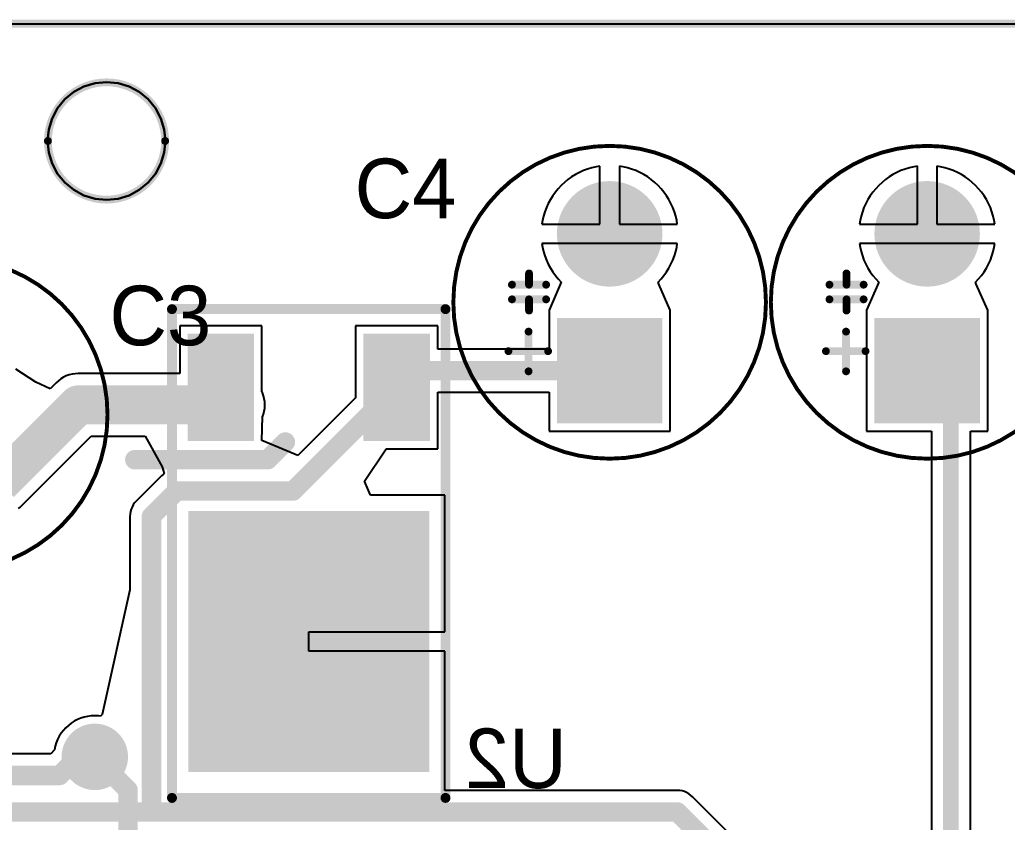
# Model space of a CAD drawing. Header units: millimetres. Extents: x 40 to 140, y 50 to 127.
# Drawn here: x 77.78 to 103.05, y 100.58 to 121.1 of the extents above; entities that cross this region are included whole.
import ezdxf

# ---------------------------------------------------------------- set-up
doc = ezdxf.new("R2010")
doc.units = ezdxf.units.MM
for name, color, linetype in [('BottomLayer', 5, 'Continuous'), ('BottomOverlay', 54, 'Continuous'), ('BottomPaste', 16, 'Continuous'), ('BottomSolder', 6, 'Continuous'), ('MultiLayer', 9, 'Continuous'), ('TopLayer', 1, 'Continuous'), ('TopOverlay', 2, 'Continuous'), ('TopSolder', 216, 'Continuous')]:
    doc.layers.add(name, color=color, linetype=linetype)

msp = doc.modelspace()

# ---------------------------------------------------------------- linework, layer by layer
at = {"layer": 'BottomLayer'}
for p, q in [((40, 121), (140, 121)), ((79.423, 119.393), (79.163, 119.253)), ((79.706, 119.478), (79.423, 119.393)), ((80, 119.507), (79.706, 119.478)), ((80.294, 119.478), (80, 119.507)), ((80.577, 119.393), (80.294, 119.478)), ((80.837, 119.253), (80.577, 119.393)), ((78.934, 119.066), (78.747, 118.837)), ((79.163, 119.253), (78.934, 119.066)), ((81.066, 119.066), (80.837, 119.253)), ((81.253, 118.837), (81.066, 119.066)), ((78.747, 118.837), (78.607, 118.577)), ((81.393, 118.577), (81.253, 118.837)), ((78.607, 118.577), (78.522, 118.294)), ((81.478, 118.294), (81.393, 118.577)), ((78.522, 118.294), (78.493, 118)), ((81.507, 118), (81.478, 118.294)), ((78.493, 118), (78.522, 117.706)), ((81.478, 117.706), (81.507, 118)), ((78.522, 117.706), (78.607, 117.423)), ((81.393, 117.423), (81.478, 117.706)), ((78.607, 117.423), (78.747, 117.163)), ((81.253, 117.163), (81.393, 117.423)), ((92.312, 117.283), (92.205, 117.243)), ((92.422, 117.316), (92.312, 117.283)), ((92.533, 117.342), (92.422, 117.316)), ((92.625, 117.357), (92.533, 117.342)), ((92.625, 115.875), (92.625, 117.357)), ((93.217, 117.342), (93.125, 117.357)), ((93.125, 117.357), (93.125, 115.875)), ((93.328, 117.316), (93.217, 117.342)), ((93.438, 117.283), (93.328, 117.316)), ((93.545, 117.243), (93.438, 117.283)), ((100.437, 117.283), (100.33, 117.243)), ((100.547, 117.316), (100.437, 117.283)), ((100.658, 117.342), (100.547, 117.316)), ((100.75, 117.357), (100.658, 117.342)), ((100.75, 115.875), (100.75, 117.357)), ((101.342, 117.342), (101.25, 117.357)), ((101.25, 117.357), (101.25, 115.875)), ((101.453, 117.316), (101.342, 117.342)), ((101.563, 117.283), (101.453, 117.316)), ((101.67, 117.243), (101.563, 117.283)), ((78.747, 117.163), (78.934, 116.934)), ((81.066, 116.934), (81.253, 117.163)), ((91.809, 117.014), (91.721, 116.941)), ((91.902, 117.081), (91.809, 117.014)), ((92, 117.141), (91.902, 117.081)), ((92.101, 117.195), (92, 117.141)), ((92.205, 117.243), (92.101, 117.195)), ((93.649, 117.195), (93.545, 117.243)), ((93.75, 117.141), (93.649, 117.195)), ((93.848, 117.081), (93.75, 117.141)), ((93.941, 117.014), (93.848, 117.081)), ((94.029, 116.941), (93.941, 117.014)), ((99.934, 117.014), (99.846, 116.941)), ((100.027, 117.081), (99.934, 117.014)), ((100.125, 117.141), (100.027, 117.081)), ((100.226, 117.195), (100.125, 117.141)), ((100.33, 117.243), (100.226, 117.195)), ((101.774, 117.195), (101.67, 117.243)), ((101.875, 117.141), (101.774, 117.195)), ((101.973, 117.081), (101.875, 117.141)), ((102.066, 117.014), (101.973, 117.081)), ((102.154, 116.941), (102.066, 117.014)), ((78.934, 116.934), (79.163, 116.747)), ((80.837, 116.747), (81.066, 116.934)), ((91.559, 116.779), (91.486, 116.691)), ((91.637, 116.863), (91.559, 116.779)), ((91.721, 116.941), (91.637, 116.863)), ((94.113, 116.863), (94.029, 116.941)), ((94.191, 116.779), (94.113, 116.863)), ((94.264, 116.691), (94.191, 116.779)), ((99.684, 116.779), (99.611, 116.691)), ((99.762, 116.863), (99.684, 116.779)), ((99.846, 116.941), (99.762, 116.863)), ((102.238, 116.863), (102.154, 116.941)), ((102.316, 116.779), (102.238, 116.863)), ((102.389, 116.691), (102.316, 116.779)), ((79.163, 116.747), (79.423, 116.607)), ((79.423, 116.607), (79.706, 116.522)), ((79.706, 116.522), (80, 116.493)), ((80, 116.493), (80.294, 116.522)), ((80.294, 116.522), (80.577, 116.607)), ((80.577, 116.607), (80.837, 116.747)), ((91.359, 116.5), (91.305, 116.399)), ((91.419, 116.598), (91.359, 116.5)), ((91.486, 116.691), (91.419, 116.598)), ((94.331, 116.598), (94.264, 116.691)), ((94.391, 116.5), (94.331, 116.598)), ((94.445, 116.399), (94.391, 116.5)), ((99.484, 116.5), (99.43, 116.399)), ((99.544, 116.598), (99.484, 116.5)), ((99.611, 116.691), (99.544, 116.598)), ((102.456, 116.598), (102.389, 116.691)), ((102.516, 116.5), (102.456, 116.598)), ((102.57, 116.399), (102.516, 116.5)), ((91.257, 116.295), (91.217, 116.188)), ((91.305, 116.399), (91.257, 116.295)), ((94.493, 116.295), (94.445, 116.399)), ((94.533, 116.188), (94.493, 116.295)), ((99.382, 116.295), (99.342, 116.188)), ((99.43, 116.399), (99.382, 116.295)), ((102.618, 116.295), (102.57, 116.399)), ((102.658, 116.188), (102.618, 116.295)), ((91.184, 116.078), (91.158, 115.967)), ((91.217, 116.188), (91.184, 116.078)), ((94.566, 116.078), (94.533, 116.188)), ((94.592, 115.967), (94.566, 116.078)), ((99.309, 116.078), (99.283, 115.967)), ((99.342, 116.188), (99.309, 116.078)), ((102.691, 116.078), (102.658, 116.188)), ((102.717, 115.967), (102.691, 116.078)), ((91.158, 115.967), (91.143, 115.875)), ((91.143, 115.875), (92.625, 115.875)), ((93.125, 115.875), (94.607, 115.875)), ((94.607, 115.875), (94.592, 115.967)), ((99.283, 115.967), (99.268, 115.875)), ((99.268, 115.875), (100.75, 115.875)), ((101.25, 115.875), (102.732, 115.875)), ((102.732, 115.875), (102.717, 115.967)), ((94.607, 115.375), (91.143, 115.375)), ((91.143, 115.375), (91.158, 115.283)), ((91.158, 115.283), (91.184, 115.172)), ((94.566, 115.172), (94.592, 115.283)), ((94.592, 115.283), (94.607, 115.375)), ((102.732, 115.375), (99.268, 115.375)), ((99.268, 115.375), (99.283, 115.283)), ((99.283, 115.283), (99.309, 115.172)), ((102.691, 115.172), (102.717, 115.283)), ((102.717, 115.283), (102.732, 115.375)), ((91.184, 115.172), (91.217, 115.062)), ((91.217, 115.062), (91.257, 114.955)), ((94.493, 114.955), (94.533, 115.062)), ((94.533, 115.062), (94.566, 115.172)), ((99.309, 115.172), (99.342, 115.062)), ((99.342, 115.062), (99.382, 114.955)), ((102.618, 114.955), (102.658, 115.062)), ((102.658, 115.062), (102.691, 115.172)), ((91.257, 114.955), (91.305, 114.851)), ((91.305, 114.851), (91.359, 114.75)), ((91.359, 114.75), (91.419, 114.652)), ((94.331, 114.652), (94.391, 114.75)), ((94.391, 114.75), (94.445, 114.851)), ((94.445, 114.851), (94.493, 114.955)), ((99.382, 114.955), (99.43, 114.851)), ((99.43, 114.851), (99.484, 114.75)), ((99.484, 114.75), (99.544, 114.652)), ((102.456, 114.652), (102.516, 114.75)), ((102.516, 114.75), (102.57, 114.851)), ((102.57, 114.851), (102.618, 114.955)), ((91.419, 114.652), (91.486, 114.559)), ((91.486, 114.559), (91.559, 114.471)), ((94.191, 114.471), (94.264, 114.559)), ((94.264, 114.559), (94.331, 114.652)), ((99.544, 114.652), (99.611, 114.559)), ((99.611, 114.559), (99.684, 114.471)), ((102.316, 114.471), (102.389, 114.559)), ((102.389, 114.559), (102.456, 114.652)), ((91.637, 114.387), (91.325, 113.675)), ((91.559, 114.471), (91.637, 114.387)), ((91.637, 114.387), (91.637, 114.387)), ((91.637, 114.387), (91.637, 114.387)), ((91.637, 114.387), (91.637, 114.387)), ((94.113, 114.387), (94.191, 114.471)), ((94.133, 114.342), (94.113, 114.387)), ((94.113, 114.387), (94.113, 114.387)), ((94.113, 114.387), (94.113, 114.387)), ((94.113, 114.387), (94.113, 114.387)), ((94.425, 113.675), (94.133, 114.342)), ((99.762, 114.387), (99.45, 113.675)), ((99.684, 114.471), (99.762, 114.387)), ((99.762, 114.387), (99.762, 114.387)), ((99.762, 114.387), (99.762, 114.387)), ((99.762, 114.387), (99.762, 114.387)), ((102.238, 114.387), (102.316, 114.471)), ((102.258, 114.342), (102.238, 114.387)), ((102.238, 114.387), (102.238, 114.387)), ((102.238, 114.387), (102.238, 114.387)), ((102.238, 114.387), (102.238, 114.387)), ((102.55, 113.675), (102.258, 114.342)), ((91.325, 113.675), (91.325, 113.675)), ((91.325, 113.675), (91.325, 113.675)), ((91.325, 113.675), (91.325, 113.675)), ((91.325, 113.675), (91.325, 113.675)), ((91.325, 113.675), (91.325, 113.675)), ((91.325, 113.675), (91.325, 113.675)), ((91.325, 113.675), (91.325, 113.483)), ((91.325, 113.483), (91.325, 113.483)), ((91.325, 113.483), (91.325, 113.483)), ((91.325, 113.483), (91.325, 112.676)), ((94.425, 112.604), (94.425, 113.675)), ((94.425, 113.675), (94.425, 113.675)), ((94.425, 113.675), (94.425, 113.675)), ((94.425, 113.675), (94.425, 113.675)), ((99.45, 113.675), (99.45, 113.675)), ((99.45, 113.675), (99.45, 113.675)), ((99.45, 113.675), (99.45, 113.675)), ((99.45, 113.675), (99.45, 113.675)), ((99.45, 113.675), (99.45, 113.675)), ((99.45, 113.675), (99.45, 112.604)), ((102.55, 112.604), (102.55, 113.675)), ((102.55, 113.675), (102.55, 113.675)), ((102.55, 113.675), (102.55, 113.675)), ((102.55, 113.675), (102.55, 113.675)), ((83.975, 113.27), (81.875, 113.27)), ((81.875, 113.27), (81.875, 112.051)), ((83.975, 111.588), (83.975, 113.27)), ((88.475, 113.27), (86.375, 113.27)), ((86.375, 113.27), (86.375, 111.429)), ((88.475, 112.676), (88.475, 113.27)), ((91.325, 112.676), (88.475, 112.676)), ((94.425, 110.575), (94.425, 112.604)), ((94.425, 112.604), (94.425, 112.604)), ((94.425, 112.604), (94.425, 112.604)), ((99.45, 112.604), (99.45, 112.604)), ((99.45, 112.604), (99.45, 112.604)), ((99.45, 112.604), (99.45, 110.575)), ((102.55, 110.575), (102.55, 112.604)), ((102.55, 112.604), (102.55, 112.604)), ((102.55, 112.604), (102.55, 112.604)), ((78.191, 111.831), (77.675, 112.165)), ((78.897, 111.956), (78.83, 111.916)), ((78.968, 111.99), (78.897, 111.956)), ((78.995, 111.999), (78.968, 111.99)), ((79.042, 112.016), (78.995, 111.999)), ((79.119, 112.036), (79.042, 112.016)), ((79.196, 112.047), (79.119, 112.036)), ((79.275, 112.051), (79.196, 112.047)), ((81.875, 112.051), (79.275, 112.051)), ((78.558, 111.665), (78.191, 111.831)), ((78.709, 111.816), (78.558, 111.665)), ((78.767, 111.869), (78.709, 111.816)), ((78.83, 111.916), (78.767, 111.869)), ((83.99, 111.557), (83.975, 111.588)), ((84.016, 111.483), (83.99, 111.557)), ((84.036, 111.406), (84.016, 111.483)), ((88.475, 110.13), (88.475, 111.574)), ((88.475, 111.574), (91.325, 111.574)), ((91.325, 111.574), (91.325, 110.575)), ((84.047, 111.329), (84.036, 111.406)), ((84.051, 111.25), (84.047, 111.329)), ((84.047, 111.171), (84.051, 111.25)), ((86.375, 111.429), (84.899, 109.953)), ((83.975, 110.336), (83.99, 110.943)), ((83.99, 110.943), (84.016, 111.017)), ((84.016, 111.017), (84.036, 111.094)), ((84.036, 111.094), (84.047, 111.171)), ((77.841, 108.684), (79.607, 110.449)), ((79.607, 110.449), (80.991, 110.449)), ((80.991, 110.449), (81.425, 109.665)), ((91.325, 110.575), (94.425, 110.575)), ((99.45, 110.575), (101.109, 110.575)), ((101.109, 110.575), (101.109, 97.548)), ((102.111, 98.414), (102.111, 110.575)), ((102.111, 110.575), (102.55, 110.575)), ((84.899, 109.953), (83.975, 110.336)), ((83.975, 110.336), (83.975, 110.336)), ((83.975, 110.336), (83.975, 110.336)), ((86.602, 109.299), (87.158, 110.13)), ((87.158, 110.13), (88.475, 110.13)), ((81.41, 109.44), (80.76, 108.79)), ((81.457, 109.481), (81.41, 109.44)), ((81.425, 109.665), (81.479, 109.496)), ((81.479, 109.496), (81.457, 109.481)), ((86.751, 108.94), (86.602, 109.299)), ((88.66, 108.94), (86.751, 108.94)), ((88.66, 105.45), (88.66, 108.94)), ((77.783, 108.631), (77.841, 108.684)), ((80.684, 108.693), (80.654, 108.639)), ((80.719, 108.743), (80.684, 108.693)), ((80.76, 108.79), (80.719, 108.743)), ((77.747, 108.604), (77.783, 108.631)), ((80.603, 108.462), (80.599, 108.4)), ((80.613, 108.523), (80.603, 108.462)), ((80.63, 108.582), (80.613, 108.523)), ((80.654, 108.639), (80.63, 108.582)), ((80.599, 108.4), (80.599, 106.518)), ((80.599, 106.518), (79.892, 103.329)), ((85.175, 104.95), (85.175, 105.45)), ((85.175, 105.45), (88.66, 105.45)), ((88.66, 104.95), (85.175, 104.95)), ((88.66, 101.46), (88.66, 104.95)), ((79.097, 103.111), (79.024, 103.055)), ((79.174, 103.16), (79.097, 103.111)), ((79.256, 103.203), (79.174, 103.16)), ((79.341, 103.238), (79.256, 103.203)), ((79.428, 103.265), (79.341, 103.238)), ((79.517, 103.285), (79.428, 103.265)), ((79.608, 103.297), (79.517, 103.285)), ((79.7, 103.301), (79.608, 103.297)), ((79.792, 103.297), (79.7, 103.301)), ((79.847, 103.29), (79.792, 103.297)), ((79.892, 103.329), (79.847, 103.29)), ((78.839, 102.853), (78.79, 102.775)), ((78.895, 102.926), (78.839, 102.853)), ((78.957, 102.993), (78.895, 102.926)), ((79.024, 103.055), (78.957, 102.993)), ((78.712, 102.609), (78.685, 102.522)), ((78.747, 102.694), (78.712, 102.609)), ((78.79, 102.775), (78.747, 102.694)), ((78.663, 102.417), (78.572, 102.326)), ((78.665, 102.433), (78.663, 102.417)), ((78.685, 102.522), (78.665, 102.433)), ((78.572, 102.326), (73.65, 102.326)), ((88.66, 101.391), (88.66, 101.46)), ((88.66, 101.46), (88.66, 101.46)), ((94.605, 101.391), (88.66, 101.391)), ((94.667, 101.387), (94.605, 101.391)), ((94.728, 101.377), (94.667, 101.387)), ((94.787, 101.36), (94.728, 101.377)), ((94.844, 101.336), (94.787, 101.36)), ((94.898, 101.306), (94.844, 101.336)), ((94.948, 101.271), (94.898, 101.306)), ((94.995, 101.23), (94.948, 101.271)), ((98.64, 97.584), (94.995, 101.23))]:
    msp.add_line(p, q, dxfattribs=at)
for points, const_width in [([(92.25, 115.625, 1), (93.5, 115.625, 1)], 1.25), ([(100.375, 115.625, 1), (101.625, 115.625, 1)], 1.25), ([(87.725, 112.125, 1), (87.975, 112.125, 1)], 0.25), ([(87.725, 112.125, 1), (87.975, 112.125, 1)], 0.25), ([(92.75, 112.125, 1), (93, 112.125, 1)], 0.25), ([(100.9, 112.125, 1), (101.1, 112.125, 1)], 0.2), ([(79.025, 111.25, 1), (79.525, 111.25, 1)], 0.5), ([(79.025, 111.25, 1), (79.525, 111.25, 1)], 0.5), ([(83, 111.25, 1), (83.5, 111.25, 1)], 0.5), ([(87.3, 111.7, 1), (87.55, 111.7, 1)], 0.25), ([(87.3, 111.7, 1), (87.55, 111.7, 1)], 0.25), ([(100.9, 111.675, 1), (101.1, 111.675, 1)], 0.2), ([(100.9, 111.675, 1), (101.1, 111.675, 1)], 0.2), ([(101.51, 111.065, 1), (101.71, 111.065, 1)], 0.2), ([(101.51, 111.065, 1), (101.71, 111.065, 1)], 0.2), ([(84.45, 110.3, 1), (84.7, 110.3, 1)], 0.25), ([(80.6, 109.85, 1), (80.85, 109.85, 1)], 0.25), ([(84, 109.85, 1), (84.25, 109.85, 1)], 0.25), ([(84, 109.85, 1), (84.25, 109.85, 1)], 0.25), ([(81.675, 109.05, 1), (81.925, 109.05, 1)], 0.25), ([(81.675, 109.05, 1), (81.925, 109.05, 1)], 0.25), ([(84.65, 109.05, 1), (84.9, 109.05, 1)], 0.25), ([(84.65, 109.05, 1), (84.9, 109.05, 1)], 0.25), ([(81.025, 108.4, 1), (81.275, 108.4, 1)], 0.25), ([(81.025, 108.4, 1), (81.275, 108.4, 1)], 0.25), ([(79.325, 102.25, 1), (80.075, 102.25, 1)], 0.75), ([(79.15, 102.25, 1), (79.4, 102.25, 1)], 0.25), ([(79.15, 102.25, 1), (79.4, 102.25, 1)], 0.25), ([(79.575, 102.25, 1), (79.825, 102.25, 1)], 0.25), ([(78.675, 101.775, 1), (78.925, 101.775, 1)], 0.25), ([(78.675, 101.775, 1), (78.925, 101.775, 1)], 0.25), ([(81.025, 100.84, 1), (81.275, 100.84, 1)], 0.25), ([(81.025, 100.84, 1), (81.275, 100.84, 1)], 0.25), ([(81.025, 100.84, 1), (81.275, 100.84, 1)], 0.25), ([(94.48, 100.84, 1), (94.73, 100.84, 1)], 0.25), ([(94.48, 100.84, 1), (94.73, 100.84, 1)], 0.25)]:
    msp.add_lwpolyline(points, format="xyb", close=True, dxfattribs=dict(at, const_width=const_width))
for points, const_width in [([(87.425, 111.7), (87.85, 112.125)], 0.5), ([(87.85, 112.125), (92.875, 112.125)], 0.5), ([(101, 111.675), (101, 112.125)], 0.4), ([(77.275, 109.25), (79.275, 111.25)], 1), ([(79.275, 111.25), (83.25, 111.25)], 1), ([(84.775, 109.05), (87.425, 111.7)], 0.5), ([(101, 111.675), (101.61, 111.065)], 0.4), ([(101.61, 96.375), (101.61, 111.065)], 0.4), ([(84.125, 109.85), (84.575, 110.3)], 0.5), ([(80.725, 109.85), (84.125, 109.85)], 0.5), ([(81.15, 108.4), (81.8, 109.05)], 0.5), ([(81.8, 109.05), (84.775, 109.05)], 0.5), ([(81.15, 100.84), (81.15, 108.4)], 0.5), ([(78.8, 101.775), (79.275, 102.25)], 0.5), ([(79.275, 102.25), (79.7, 102.25)], 0.5), ([(73.65, 101.775), (78.8, 101.775)], 0.5), ([(74.415, 100.84), (81.15, 100.84)], 0.5), ([(81.15, 100.84), (94.605, 100.84)], 0.5), ([(94.605, 100.84), (99.07, 96.375)], 0.5)]:
    msp.add_lwpolyline(points, dxfattribs=dict(at, const_width=const_width))
for points in [[(94.125, 110.875), (94.125, 113.375), (91.625, 110.875), (91.625, 113.375)], [(102.25, 110.875), (102.25, 113.375), (99.75, 110.875), (99.75, 113.375)], [(83.675, 110.43), (83.675, 112.97), (82.175, 110.43), (82.175, 112.97)], [(88.175, 110.43), (88.175, 112.97), (86.675, 110.43), (86.675, 112.97)], [(88.16, 101.96), (88.16, 108.44), (82.19, 101.96), (82.19, 108.44)]]:
    msp.add_solid(points, dxfattribs=at)
at = {"layer": 'BottomOverlay', "const_width": 0.254}
for points in [[(81.675, 101.2), (81.675, 113.7)], [(81.675, 113.7), (88.675, 113.7)], [(88.675, 101.2), (88.675, 113.7)], [(81.675, 101.2), (88.675, 101.2)]]:
    msp.add_lwpolyline(points, dxfattribs=at)
at = {"layer": 'BottomOverlay', "const_width": 0.127}
for points in [[(81.611, 113.7, 1), (81.738, 113.7, 1)], [(81.611, 113.7, 1), (81.738, 113.7, 1)], [(88.611, 113.7, 1), (88.738, 113.7, 1)], [(88.611, 113.7, 1), (88.738, 113.7, 1)], [(81.611, 101.2, 1), (81.738, 101.2, 1)], [(81.611, 101.2, 1), (81.738, 101.2, 1)], [(88.611, 101.2, 1), (88.738, 101.2, 1)], [(88.611, 101.2, 1), (88.738, 101.2, 1)]]:
    msp.add_lwpolyline(points, format="xyb", close=True, dxfattribs=at)
at = {"layer": 'BottomPaste'}
for points in [[(83.675, 110.43), (83.675, 112.97), (82.175, 110.43), (82.175, 112.97)], [(88.175, 110.43), (88.175, 112.97), (86.675, 110.43), (86.675, 112.97)], [(88.16, 101.96), (88.16, 108.44), (82.19, 101.96), (82.19, 108.44)]]:
    msp.add_solid(points, dxfattribs=at)
at = {"layer": 'BottomSolder'}
for points, const_width in [([(92.2, 115.625, 1), (93.55, 115.625, 1)], 1.35), ([(100.325, 115.625, 1), (101.675, 115.625, 1)], 1.35), ([(79.275, 102.25, 1), (80.125, 102.25, 1)], 0.85)]:
    msp.add_lwpolyline(points, format="xyb", close=True, dxfattribs=dict(at, const_width=const_width))
for points in [[(94.225, 110.775), (94.225, 113.475), (91.525, 110.775), (91.525, 113.475)], [(102.35, 110.775), (102.35, 113.475), (99.65, 110.775), (99.65, 113.475)], [(83.775, 110.33), (83.775, 113.07), (82.075, 110.33), (82.075, 113.07)], [(88.275, 110.33), (88.275, 113.07), (86.575, 110.33), (86.575, 113.07)], [(88.26, 101.86), (88.26, 108.54), (82.09, 101.86), (82.09, 108.54)]]:
    msp.add_solid(points, dxfattribs=at)
at = {"layer": 'MultiLayer'}
for p, q in [((79.163, 119.253), (79.423, 119.393)), ((79.423, 119.393), (79.706, 119.478)), ((79.706, 119.478), (80, 119.507)), ((80, 119.507), (80, 119.507)), ((80, 119.507), (80.294, 119.478)), ((80.294, 119.478), (80.577, 119.393)), ((80.577, 119.393), (80.837, 119.253)), ((78.747, 118.837), (78.934, 119.066)), ((78.934, 119.066), (79.163, 119.253)), ((80.837, 119.253), (81.066, 119.066)), ((81.066, 119.066), (81.253, 118.837)), ((78.607, 118.577), (78.747, 118.837)), ((81.253, 118.837), (81.393, 118.577)), ((78.522, 118.294), (78.607, 118.577)), ((81.393, 118.577), (81.478, 118.294)), ((78.493, 118), (78.522, 118.294)), ((81.478, 118.294), (81.507, 118)), ((78.522, 117.706), (78.493, 118)), ((78.493, 118), (78.493, 118)), ((81.507, 118), (81.478, 117.706)), ((81.507, 118), (81.507, 118)), ((78.607, 117.423), (78.522, 117.706)), ((81.478, 117.706), (81.393, 117.423)), ((78.747, 117.163), (78.607, 117.423)), ((81.393, 117.423), (81.253, 117.163)), ((78.934, 116.934), (78.747, 117.163)), ((81.253, 117.163), (81.066, 116.934)), ((79.163, 116.747), (78.934, 116.934)), ((81.066, 116.934), (80.837, 116.747)), ((79.423, 116.607), (79.163, 116.747)), ((79.706, 116.522), (79.423, 116.607)), ((80, 116.493), (79.706, 116.522)), ((80.294, 116.522), (80, 116.493)), ((80.577, 116.607), (80.294, 116.522)), ((80.837, 116.747), (80.577, 116.607)), ((80, 116.493), (80, 116.493))]:
    msp.add_line(p, q, dxfattribs=at)
at = {"layer": 'MultiLayer', "const_width": 0.75}
msp.add_lwpolyline([(79.325, 102.25, 1), (80.075, 102.25, 1)], format="xyb", close=True, dxfattribs=at)
at = {"layer": 'TopLayer'}
for points, const_width in [([(92.25, 115.625, 1), (93.5, 115.625, 1)], 1.25), ([(100.375, 115.625, 1), (101.625, 115.625, 1)], 1.25), ([(79.325, 102.25, 1), (80.075, 102.25, 1)], 0.75), ([(79.575, 102.25, 1), (79.825, 102.25, 1)], 0.25), ([(80.425, 101.4, 1), (80.675, 101.4, 1)], 0.25), ([(80.425, 101.4, 1), (80.675, 101.4, 1)], 0.25)]:
    msp.add_lwpolyline(points, format="xyb", close=True, dxfattribs=dict(at, const_width=const_width))
at = {"layer": 'TopLayer', "const_width": 0.5}
for points in [[(79.7, 102.25), (80.55, 101.4)], [(80.55, 96.175), (80.55, 101.4)]]:
    msp.add_lwpolyline(points, dxfattribs=at)
at = {"layer": 'TopLayer'}
for points in [[(94.125, 110.875), (94.125, 113.375), (91.625, 110.875), (91.625, 113.375)], [(102.25, 110.875), (102.25, 113.375), (99.75, 110.875), (99.75, 113.375)]]:
    msp.add_solid(points, dxfattribs=at)
at = {"layer": 'TopOverlay', "const_width": 0.2}
for points in [[(40, 121), (140, 121)], [(90.812, 114.325), (90.812, 114.613)], [(98.937, 114.325), (98.937, 114.613)], [(90.375, 114.325), (91.25, 114.325)], [(98.5, 114.325), (99.375, 114.325)], [(90.375, 113.95), (91.25, 113.95)], [(90.812, 113.663), (90.812, 113.95)], [(98.5, 113.95), (99.375, 113.95)], [(98.937, 113.663), (98.937, 113.95)], [(90.8, 112.109), (90.8, 113.125)], [(98.925, 112.109), (98.925, 113.125)], [(90.284, 112.625), (91.3, 112.625)], [(98.409, 112.625), (99.425, 112.625)]]:
    msp.add_lwpolyline(points, dxfattribs=at)
at = {"layer": 'TopOverlay'}
for points, const_width in [([(81.5, 118, 1), (78.5, 118, 1)], 0.2), ([(78.45, 118, 1), (78.55, 118, 1)], 0.1), ([(81.45, 118, 1), (81.55, 118, 1)], 0.1), ([(96.875, 113.875, 1), (88.875, 113.875, 1)], 0.1), ([(105, 113.875, 1), (97, 113.875, 1)], 0.1), ([(80.025, 111, 1), (72.025, 111, 1)], 0.1), ([(90.762, 114.613, 1), (90.862, 114.613, 1)], 0.1), ([(98.887, 114.613, 1), (98.987, 114.613, 1)], 0.1), ([(90.325, 114.325, 1), (90.425, 114.325, 1)], 0.1), ([(90.762, 114.325, 1), (90.862, 114.325, 1)], 0.1), ([(91.2, 114.325, 1), (91.3, 114.325, 1)], 0.1), ([(98.45, 114.325, 1), (98.55, 114.325, 1)], 0.1), ([(98.887, 114.325, 1), (98.987, 114.325, 1)], 0.1), ([(99.325, 114.325, 1), (99.425, 114.325, 1)], 0.1), ([(90.325, 113.95, 1), (90.425, 113.95, 1)], 0.1), ([(90.762, 113.95, 1), (90.862, 113.95, 1)], 0.1), ([(91.2, 113.95, 1), (91.3, 113.95, 1)], 0.1), ([(98.45, 113.95, 1), (98.55, 113.95, 1)], 0.1), ([(98.887, 113.95, 1), (98.987, 113.95, 1)], 0.1), ([(99.325, 113.95, 1), (99.425, 113.95, 1)], 0.1), ([(88.85, 113.875, 1), (88.9, 113.875, 1)], 0.05), ([(90.762, 113.663, 1), (90.862, 113.663, 1)], 0.1), ([(96.85, 113.875, 1), (96.9, 113.875, 1)], 0.05), ([(96.975, 113.875, 1), (97.025, 113.875, 1)], 0.05), ([(98.887, 113.663, 1), (98.987, 113.663, 1)], 0.1), ([(90.75, 113.125, 1), (90.85, 113.125, 1)], 0.1), ([(98.875, 113.125, 1), (98.975, 113.125, 1)], 0.1), ([(90.234, 112.625, 1), (90.334, 112.625, 1)], 0.1), ([(91.25, 112.625, 1), (91.35, 112.625, 1)], 0.1), ([(98.359, 112.625, 1), (98.459, 112.625, 1)], 0.1), ([(99.375, 112.625, 1), (99.475, 112.625, 1)], 0.1), ([(90.75, 112.109, 1), (90.85, 112.109, 1)], 0.1), ([(98.875, 112.109, 1), (98.975, 112.109, 1)], 0.1), ([(80, 111, 1), (80.05, 111, 1)], 0.05)]:
    msp.add_lwpolyline(points, format="xyb", close=True, dxfattribs=dict(at, const_width=const_width))
at = {"layer": 'TopSolder'}
for points, const_width in [([(92.2, 115.625, 1), (93.55, 115.625, 1)], 1.35), ([(100.325, 115.625, 1), (101.675, 115.625, 1)], 1.35), ([(79.275, 102.25, 1), (80.125, 102.25, 1)], 0.85)]:
    msp.add_lwpolyline(points, format="xyb", close=True, dxfattribs=dict(at, const_width=const_width))
for points in [[(94.225, 110.775), (94.225, 113.475), (91.525, 110.775), (91.525, 113.475)], [(102.35, 110.775), (102.35, 113.475), (99.65, 110.775), (99.65, 113.475)]]:
    msp.add_solid(points, dxfattribs=at)

# ---------------------------------------------------------------- texts
at = {"layer": 'BottomOverlay', "text_generation_flag": 2}
msp.add_text('U2', height=1.524, rotation=360, dxfattribs=at).set_placement((91.775, 101.45))
at = {"layer": 'TopOverlay'}
for s, p in [('C4', (86.35, 116.025)), ('C3', (80.075, 112.775))]:
    msp.add_text(s, height=1.524, rotation=360, dxfattribs=at).set_placement(p)

doc.saveas('drawing.dxf')
